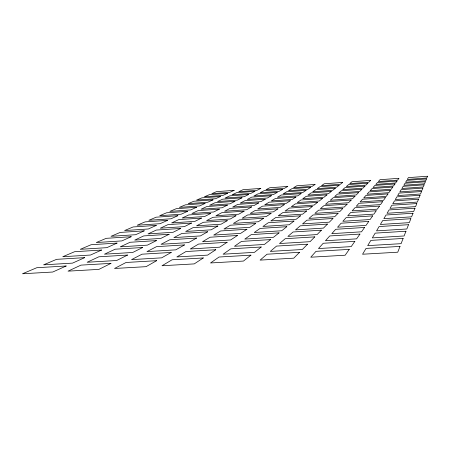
<?xml version="1.0" encoding="UTF-8"?>
<svg xmlns="http://www.w3.org/2000/svg" width="450" height="450" viewBox="0 0 450 450"><rect width="100%" height="100%" fill="white"/><g stroke="black" fill="none" stroke-linecap="round" stroke-linejoin="round"><path stroke-width="0.67" d="M400.016 246.409L397.744 252.203L362.565 254.227L366.053 248.4L400.016 246.409M403.132 238.444L401.091 243.664L367.701 245.638L370.839 240.39L403.132 238.444M405.956 231.238L404.106 235.963L372.336 237.898L375.176 233.139L405.956 231.238M408.521 224.696L406.839 228.988L376.532 230.878L379.119 226.547L408.521 224.696M410.861 218.717L409.326 222.643L380.357 224.482L382.719 220.528L410.861 218.717M413.004 213.244L411.598 216.838L383.856 218.638L386.027 215.01L413.004 213.244M414.979 208.204L413.679 211.517L387.062 213.266L389.064 209.931L414.979 208.204M416.801 203.558L415.603 206.612L390.021 208.322L391.866 205.239L416.801 203.558M418.483 199.254L417.375 202.084L392.754 203.754L394.464 200.897L418.483 199.254M420.047 195.261L419.017 197.888L395.291 199.519L396.877 196.864L420.047 195.261M421.504 191.542L420.548 193.989L397.642 195.581L399.127 193.106L421.504 191.542M422.865 188.072L421.971 190.356L399.842 191.908L401.226 189.596L422.865 188.072M424.136 184.826L423.298 186.964L401.889 188.482L403.183 186.317L424.136 184.826M425.329 181.783L424.541 183.786L403.813 185.271L405.022 183.24L425.329 181.783M426.448 178.926L425.706 180.81L405.613 182.261L406.755 180.354L426.448 178.926M427.5 176.237L426.803 178.009L407.306 179.426L408.381 177.632L427.5 176.237M349.251 249.384L345.173 255.223L310.77 257.203L316.007 251.336L349.251 249.384M354.859 241.357L351.186 246.617L318.493 248.552L323.218 243.264L354.859 241.357M359.938 234.084L356.608 238.854L325.468 240.744L329.754 235.946L359.938 234.084M364.556 227.469L361.524 231.812L331.796 233.662L335.7 229.292L364.556 227.469M368.775 221.428L366.007 225.394L337.562 227.205L341.134 223.206L368.775 221.428M372.651 215.882L370.103 219.527L342.844 221.293L346.123 217.62L372.651 215.882M376.211 210.786L373.866 214.138L347.692 215.859L350.713 212.479L376.211 210.786M379.502 206.072L377.336 209.171L352.164 210.853L354.96 207.731L379.502 206.072M382.545 201.713L380.543 204.581L356.304 206.224L358.892 203.327L382.545 201.713M385.38 197.657L383.512 200.329L360.135 201.932L362.543 199.237L385.38 197.657M388.012 193.882L386.28 196.369L363.707 197.938L365.946 195.424L388.012 193.882M390.476 190.356L388.856 192.679L367.031 194.214L369.129 191.863L390.476 190.356M392.777 187.059L391.258 189.236L370.142 190.732L372.105 188.533L392.777 187.059M394.937 183.966L393.514 186.007L373.056 187.47L374.895 185.411L394.937 183.966M396.968 181.063L395.629 182.981L375.789 184.41L377.516 182.469L396.968 181.063M398.88 178.324L397.62 180.129L378.36 181.53L379.991 179.708L398.88 178.324M299.565 252.304L293.754 258.176L260.106 260.111L267.019 254.211L299.565 252.304M307.558 244.209L302.321 249.514L270.304 251.409L276.553 246.077L307.558 244.209M314.803 236.874L310.05 241.684L279.523 243.54L285.199 238.703L314.803 236.874M321.401 230.192L317.07 234.579L287.899 236.391L293.068 231.981L321.401 230.192M327.437 224.089L323.471 228.099L295.543 229.871L300.274 225.838L327.437 224.089M332.972 218.481L329.332 222.165L302.541 223.903L306.889 220.191L332.972 218.481M338.068 213.322L334.716 216.714L308.976 218.413L312.986 214.987L338.068 213.322M342.782 208.553L339.683 211.691L314.91 213.345L318.623 210.184L342.782 208.553M347.152 204.131L344.272 207.039L320.406 208.659L323.848 205.723L347.152 204.131M351.208 200.019L348.536 202.725L325.502 204.306L328.702 201.578L351.208 200.019M354.994 196.189L352.502 198.714L330.249 200.261L333.231 197.713L354.994 196.189M358.526 192.617L356.197 194.974L334.676 196.481L337.466 194.102L358.526 192.617M361.834 189.264L359.651 191.475L338.811 192.949L341.426 190.721L361.834 189.264M364.939 186.126L362.891 188.196L342.692 189.641L345.144 187.549L364.939 186.126M367.853 183.172L365.929 185.119L346.331 186.536L348.643 184.567L367.853 183.172M370.598 180.394L368.786 182.227L349.762 183.611L351.934 181.755L370.598 180.394M250.92 255.156L243.461 261.067L210.532 262.963L219.054 257.023L250.92 255.156M261.202 247.005L254.464 252.349L223.104 254.205L230.811 248.833L261.202 247.005M270.534 239.608L264.414 244.457L234.484 246.279L241.481 241.403L270.534 239.608M279.034 232.869L273.454 237.291L244.822 239.074L251.213 234.624L279.034 232.869M286.813 226.704L281.7 230.754L254.273 232.498L260.123 228.42L286.813 226.704M293.957 221.04L289.26 224.764L262.929 226.468L268.312 222.716L293.957 221.04M300.544 215.814L296.213 219.251L270.894 220.916L275.861 217.457L300.544 215.814M306.636 210.988L302.625 214.166L278.246 215.797L282.842 212.597L306.636 210.988M312.283 206.511L308.565 209.458L285.058 211.056L289.322 208.08L312.283 206.511M317.531 202.348L314.072 205.093L291.381 206.651L295.346 203.884L317.531 202.348M322.431 198.467L319.202 201.026L297.264 202.551L300.971 199.969L322.431 198.467M327.004 194.844L323.989 197.235L302.76 198.72L306.225 196.312L327.004 194.844M331.29 191.447L328.466 193.686L307.901 195.143L311.147 192.881L331.29 191.447M335.312 188.257L332.657 190.361L312.722 191.784L315.771 189.664L335.312 188.257M339.092 185.259L336.6 187.234L317.244 188.634L320.119 186.632L339.092 185.259M342.658 182.436L340.307 184.297L321.508 185.664L324.214 183.78L342.658 182.436M203.287 257.951L194.243 263.897L162.017 265.748L172.08 259.779L203.287 257.951M215.764 249.744L207.585 255.122L176.861 256.944L185.968 251.539L215.764 249.744M227.098 242.291L219.662 247.179L190.311 248.968L198.591 244.052L227.098 242.291M237.431 235.496L230.642 239.957L202.545 241.706L210.111 237.218L237.431 235.496M246.893 229.269L240.677 233.359L213.727 235.074L220.663 230.957L246.893 229.269M255.594 223.549L249.874 227.312L223.987 228.988L230.366 225.203L255.594 223.549M263.616 218.273L258.339 221.743L233.432 223.386L239.321 219.887L263.616 218.273M271.041 213.39L266.153 216.602L242.156 218.211L247.612 214.971L271.041 213.39M277.926 208.862L273.392 211.843L250.239 213.412L255.308 210.409L277.926 208.862M284.338 204.649L280.114 207.422L257.749 208.958L262.468 206.162L284.338 204.649M290.312 200.717L286.374 203.304L264.746 204.806L269.151 202.196L290.312 200.717M295.903 197.038L292.219 199.463L271.277 200.931L275.4 198.489L295.903 197.038M301.14 193.596L297.686 195.868L277.397 197.303L281.256 195.013L301.14 193.596M306.056 190.361L302.816 192.493L283.129 193.899L286.757 191.751L306.056 190.361M310.686 187.318L307.631 189.326L288.517 190.704L291.938 188.679L310.686 187.318M315.045 184.449L312.165 186.345L293.597 187.695L296.814 185.782L315.045 184.449M156.634 260.685L146.076 266.664L114.531 268.476L126.062 262.479L156.634 260.685M171.219 252.428L161.657 257.844L131.552 259.627L142.003 254.188L171.219 252.428M184.472 244.924L175.776 249.851L146.981 251.601L156.493 246.656L184.472 244.924M196.571 238.072L188.623 242.572L161.038 244.288L169.734 239.771L196.571 238.072M207.658 231.795L200.374 235.924L173.897 237.606L181.873 233.454L207.658 231.795M217.856 226.024L211.151 229.821L185.698 231.469L193.044 227.644L217.856 226.024M227.273 220.691L221.079 224.196L196.571 225.81L203.361 222.283L227.273 220.691M235.986 215.758L230.248 219.004L206.623 220.584L212.912 217.316L235.986 215.758M244.08 211.174L238.748 214.194L215.944 215.736L221.788 212.698L244.08 211.174M251.612 206.91L246.651 209.722L224.606 211.236L230.051 208.401L251.612 206.91M258.643 202.928L254.008 205.554L232.678 207.034L237.763 204.39L258.643 202.928M265.219 199.209L260.882 201.662L240.221 203.113L244.986 200.638L265.219 199.209M271.378 195.716L267.317 198.017L247.286 199.44L251.752 197.117L271.378 195.716M277.172 192.437L273.352 194.602L253.912 195.992L258.109 193.809L277.172 192.437M282.617 189.354L279.023 191.391L260.145 192.752L264.094 190.699L282.617 189.354M287.758 186.446L284.366 188.364L266.012 189.697L269.741 187.763L287.758 186.446M110.936 263.368L98.921 269.376L68.034 271.148L80.978 265.123L110.936 263.368M127.536 255.066L116.646 260.511L87.137 262.254L98.882 256.793L127.536 255.066M142.633 247.511L132.722 252.467L104.479 254.183L115.172 249.204L142.633 247.511M156.431 240.609L147.369 245.143L120.285 246.825L130.067 242.274L156.431 240.609M169.088 234.281L160.774 238.438L134.752 240.092L143.741 235.912L169.088 234.281M180.737 228.454L173.076 232.284L148.05 233.904L156.33 230.051L180.737 228.454M191.498 223.071L184.421 226.614L160.307 228.201L167.957 224.634L191.498 223.071M201.465 218.087L194.901 221.366L171.641 222.924L178.74 219.617L201.465 218.087M210.724 213.458L204.626 216.506L182.154 218.031L188.752 214.959L210.724 213.458M219.347 209.143L213.666 211.984L191.936 213.474L198.09 210.611L219.347 209.143M227.396 205.116L222.092 207.771L201.06 209.227L206.803 206.556L227.396 205.116M234.934 201.347L229.967 203.833L209.582 205.262L214.965 202.759L234.934 201.347M241.999 197.814L237.336 200.143L217.569 201.544L222.621 199.192L241.999 197.814M248.642 194.49L244.26 196.684L225.067 198.056L229.815 195.846L248.642 194.49M254.891 191.362L250.763 193.427L232.116 194.771L236.588 192.69L254.891 191.362M260.786 188.415L256.894 190.361L238.759 191.683L242.983 189.714L260.786 188.415M66.156 265.995L52.751 272.025L22.5 273.763L36.799 267.716L66.156 265.995M84.69 257.648L72.529 263.121L43.605 264.836L56.582 259.341L84.69 257.648M101.571 250.048L90.489 255.037L62.775 256.719L74.604 251.713L101.571 250.048M117.006 243.096L106.864 247.663L80.263 249.317L91.097 244.732L117.006 243.096M131.169 236.717L121.86 240.913L96.289 242.539L106.245 238.326L131.169 236.717M144.219 230.844L135.636 234.709L111.021 236.301L120.201 232.419L144.219 230.844M156.279 225.416L148.343 228.988L124.616 230.552L133.104 226.958L156.279 225.416M167.462 220.382L160.099 223.695L137.194 225.225L145.069 221.889L167.462 220.382M177.851 215.702L171.006 218.784L148.871 220.286L156.195 217.181L177.851 215.702M187.532 211.343L181.153 214.217L159.733 215.685L166.567 212.794L187.532 211.343M196.577 207.27L190.614 209.953L169.869 211.393L176.259 208.693L196.577 207.27M205.048 203.456L199.463 205.971L179.353 207.382L185.338 204.851L205.048 203.456M212.991 199.879L207.748 202.241L188.235 203.625L193.854 201.246L212.991 199.879M220.461 196.515L215.533 198.737L196.577 200.093L201.864 197.854L220.461 196.515M227.492 193.348L222.851 195.441L204.429 196.768L209.407 194.664L227.492 193.348M234.129 190.361L229.748 192.336L211.826 193.641L216.529 191.649L234.129 190.361"/></g></svg>
